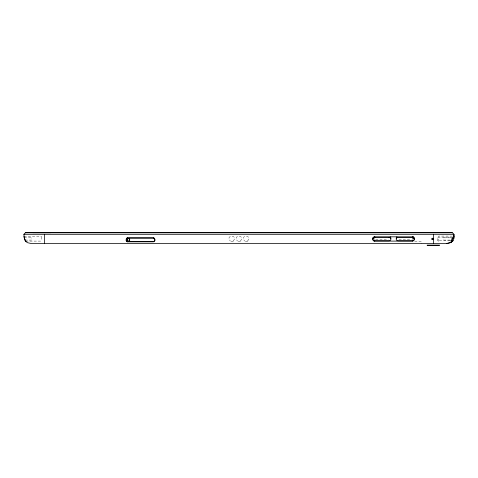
<?xml version="1.0" encoding="UTF-8"?>
<svg xmlns="http://www.w3.org/2000/svg" width="478" height="478" viewBox="0 0 478 478"><rect width="100%" height="100%" fill="white"/><g stroke="black" fill="none" stroke-linecap="round" stroke-linejoin="round"><path stroke-width="0.36" stroke-dasharray="2.39 1.79" d="M233.186 241.049C238.803 234.662 224.714 234.656 230.324 241.049M240.356 241.049C245.961 234.65 231.884 234.656 237.494 241.049M247.52 241.049C253.149 234.662 239.042 234.674 244.658 241.049M452.421 236.09L438.643 236.09L438.643 242.585M24.061 236.801L41.711 236.801M452.636 237.16L437.298 237.16L437.298 240.739L450.563 240.745M24.247 237.835L31.536 237.835M443.823 237.835L450.808 237.835M375.642 239.825L388.184 239.825M398.939 239.825L411.48 239.825M25.029 240.076L31.536 240.076L31.536 237.847M450.049 240.076L443.823 240.076L443.823 237.847M25.675 241.103L41.711 241.103M414.665 241.802L421.692 241.802L421.692 243.595M412.377 238.385L412.377 239.603M374.746 238.385L374.746 239.603M41.711 236.879L41.711 241.031M240.398 241.091A2.175 1.864 -9.7 0 1 237.369 241.157M247.568 241.091A2.175 1.87 -9.7 0 1 244.539 241.157M233.234 241.091A2.175 1.87 -9.7 0 1 230.205 241.157M412.377 238.576A4.194 1.476 0 0 1 412.968 238.588"/><path stroke-width="0.72" d="M453.885 235.911L453.742 237.088M453.861 236.174L453.945 234.298L452.266 232.613L25.585 232.613L23.9 234.298L24.211 237.674M453.849 236.287L453.682 237.458M453.73 237.178L453.819 236.562M453.813 236.58L453.753 237.016M451.585 240.428L452.236 237.446M453.335 240.81L454.1 237.327M126.909 238.068L127.411 237.889L126.341 238.671L126.061 240.213L126.521 241.294L127.405 241.814L153.54 241.82M453.449 238.45L453.389 238.659M154.394 241.486L155.063 239.938L154.49 238.307M452.738 240.225L452.535 240.577M126.515 238.719L126.312 240.518L127.375 241.623M451.525 241.826L451.298 242.023L452.499 240.631M452.415 240.763L451.083 242.203L452.457 240.697L450.563 240.745M452.427 240.745L451.919 241.414M452.487 240.655L452.039 241.271A5.844 5.844 0 0 1 450.33 242.693M450.993 242.268L451.304 242.017L450.903 242.334M450.85 242.37L450.395 242.657L450.688 242.477M414.444 239.054L414.456 239.048A2.306 1.942 2.6 0 1 413.088 240.81M25.609 241.014L25.812 241.276A5.844 5.844 0 0 0 27.509 242.687L31.536 243.595L446.315 243.595L450.437 242.633A3.991 0.723 -45 0 0 450.599 242.597M450.348 242.687L446.315 243.595M153.731 241.623L154.788 240.518L154.585 238.719M32.749 232.702L50.668 232.702M25.585 232.792L452.266 232.792M23.9 234.298L453.945 234.298A17.722 17.722 0 0 1 453.742 237.16L453.007 237.638L451.979 240.691M127.56 237.883L153.54 237.883M127.56 238.062L153.54 238.062M127.56 241.641L153.54 241.641M427.069 245.118L439.611 245.118M427.338 245.387L439.342 245.387M153.689 237.889L154.49 238.307M413.733 238.659L414.528 238.952M127.411 241.814L126.706 241.486M373.957 240.966C371.848 240.261 372.565 236.718 374.746 236.801L412.771 236.843A2.193 1.978 42.3 0 1 414.324 239.042M25.973 241.462L25.322 240.589L25.561 240.954M25.197 240.386L25.149 240.303M24.922 239.854L24.731 239.418L25.364 240.655M24.856 239.717L24.736 239.43M24.976 239.962L24.354 238.289L24.557 238.952M24.288 238.008L24.521 238.845M24.426 238.534L24.002 236.299M433.468 234.298L433.468 243.595M412.377 236.777L412.377 237.811M412.377 240.691L412.377 241.103L374.746 241.103L374.746 240.691M374.746 236.777L374.746 237.811M44.382 234.298L44.382 243.595M25.926 241.677A2.432 0.735 66.5 0 1 25.412 241.169M433.134 238.468A0.765 0.717 16 0 1 432.925 239.615M432.883 238.283A0.711 0.681 4.5 0 1 433.152 238.456M432.494 239.639A0.705 0.681 0 0 1 432.512 238.313M374.656 241.145A1.924 1.601 -1.8 0 1 373.939 241.002M413.153 240.942A1.924 1.53 0 0 1 412.466 241.067M453.801 238.056A3.567 1.392 -68.3 0 1 453.646 238.683M451.017 242.059A4.272 0.759 -44.7 0 1 450.772 242.238M452.266 240.416A4.266 1.894 -68.1 0 1 451.561 241.414M390.675 237.393A1.792 1.667 0 0 1 390.747 238.773M390.209 236.861A1.792 1.667 0 0 1 390.347 236.98M373.079 238.773A1.792 1.667 0 0 1 373.157 237.393M374.089 236.61A1.792 1.667 0 0 1 374.746 236.491M412.377 236.491A1.792 1.667 0 0 1 414.163 238.307M396.376 238.773A1.792 1.667 0 0 1 396.913 236.861M127.393 238.05A1.129 1.093 0 0 0 126.568 238.743A1.129 1.046 -16.6 0 1 127.399 238.098M153.701 238.098A1.129 1.046 16.6 0 1 154.508 238.749A1.129 1.093 0 0 0 154.221 238.301M389.08 237.47L374.746 237.47A1.792 1.667 0 0 0 372.954 239.143A1.792 1.667 0 0 0 374.746 240.81L389.08 240.81A1.792 1.667 0 0 0 390.873 239.143A1.792 1.667 0 0 0 389.08 237.47M412.377 237.47L398.043 237.47A1.792 1.667 0 0 0 396.25 239.143A1.792 1.667 0 0 0 398.043 240.81L412.377 240.81A1.792 1.667 0 0 0 414.169 239.143A1.792 1.667 0 0 0 412.377 237.47M432.226 239.538A0.717 0.717 0 0 0 433.355 239.018A0.717 0.717 0 0 0 432.339 238.301A0.717 0.717 0 0 0 432.226 239.538M127.692 241.014A1.344 1.344 0 0 0 129.705 239.848A1.344 1.344 0 0 0 127.692 238.689A1.344 1.344 0 0 0 127.692 241.014M127.244 240.488A1.386 1.225 27.1 0 0 129.586 240.542A1.386 1.225 27.1 0 0 128.259 238.63A1.386 1.225 27.1 0 0 127.244 240.488"/></g></svg>
